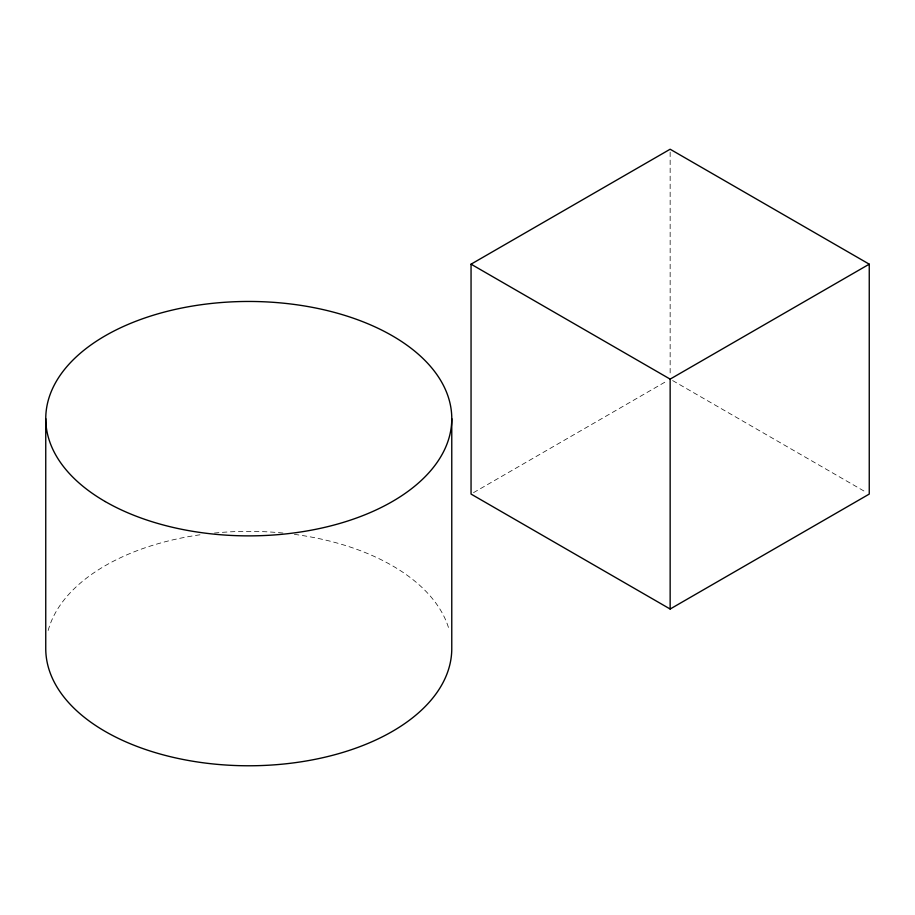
<?xml version="1.0" encoding="UTF-8"?>
<svg xmlns="http://www.w3.org/2000/svg" width="915" height="915" viewBox="0 0 915 915"><rect width="100%" height="100%" fill="white"/><g stroke="black" fill="none" stroke-linecap="round" stroke-linejoin="round"><path stroke-width="0.69" stroke-dasharray="4.58 3.43" d="M473.524 492.647L667.676 380.56M672.628 380.56L866.78 492.647M670.146 152.084L670.146 376.271M48.175 630.492A203.016 117.212 0 0 1 203.141 534.36M214.407 533.045A203.016 117.212 0 0 1 283.112 533.045M294.39 534.36A203.016 117.212 0 0 1 449.345 630.492"/><path stroke-width="1.37" d="M471.053 264.172L670.146 149.225L869.25 264.172L869.25 494.077L670.146 609.024L471.053 494.077L471.053 264.172L670.146 379.119L869.25 264.172M670.146 379.119L670.146 609.024M451.77 418.67L451.77 648.563A203.016 117.212 0 0 1 248.766 765.775A203.016 117.212 0 0 1 45.75 648.563L45.75 418.67M105.214 501.546A203.016 117.212 0 0 0 444.862 449.002A203.016 117.212 0 0 0 196.222 305.45A203.016 117.212 0 0 0 105.214 501.546"/></g></svg>
